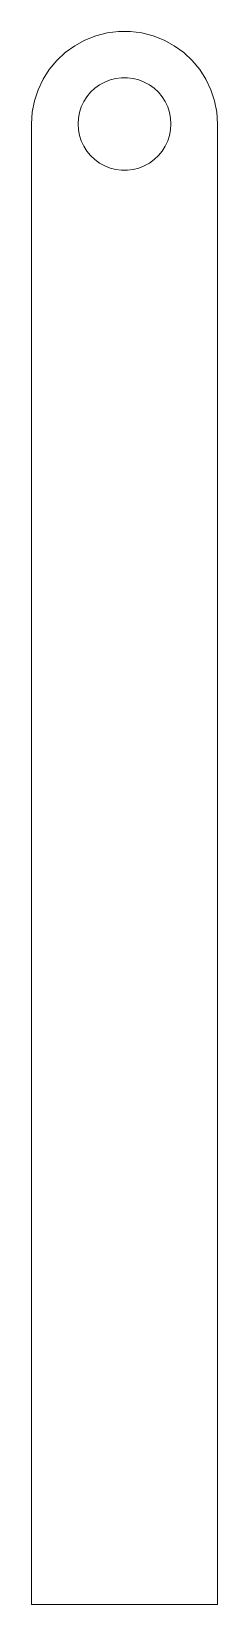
# Model space of a CAD drawing. Header units: millimetres. Extents: x -5.8 to 5.8, y -48.8 to 48.8.
import ezdxf

# ---------------------------------------------------------------- set-up
doc = ezdxf.new("R2010")
doc.units = ezdxf.units.MM
doc.layers.get('0').update_dxf_attribs({"linetype": 'CONTINUOUS', "lineweight": 0})

msp = doc.modelspace()

# ---------------------------------------------------------------- linework, layer by layer
for p, q in [((-3.665, 47.493), (-3.081, 47.917)), ((-3.081, 47.917), (-2.448, 48.265)), ((-2.448, 48.265), (-1.777, 48.531)), ((-1.777, 48.531), (-1.077, 48.711)), ((-1.077, 48.711), (-0.361, 48.801)), ((-0.361, 48.801), (0.361, 48.801)), ((0.361, 48.801), (1.077, 48.711)), ((1.077, 48.711), (1.777, 48.531)), ((1.777, 48.531), (2.448, 48.265)), ((2.448, 48.265), (3.081, 47.917)), ((3.081, 47.917), (3.665, 47.493)), ((-4.652, 46.442), (-4.192, 46.999)), ((-4.192, 46.999), (-3.665, 47.493)), ((3.665, 47.493), (4.192, 46.999)), ((4.192, 46.999), (4.652, 46.442)), ((-5.039, 45.833), (-4.652, 46.442)), ((-0.888, 45.797), (-0.539, 45.887)), ((-0.539, 45.887), (-0.181, 45.932)), ((-0.181, 45.932), (0.181, 45.932)), ((0.181, 45.932), (0.539, 45.887)), ((0.539, 45.887), (0.888, 45.797)), ((4.652, 46.442), (5.039, 45.833)), ((-5.569, 44.492), (-5.346, 45.179)), ((-5.346, 45.179), (-5.039, 45.833)), ((-2.326, 44.752), (-2.096, 45.031)), ((-2.096, 45.031), (-1.833, 45.278)), ((-1.833, 45.278), (-1.541, 45.49)), ((-1.541, 45.49), (-1.224, 45.664)), ((-1.224, 45.664), (-0.888, 45.797)), ((0.888, 45.797), (1.224, 45.664)), ((1.224, 45.664), (1.541, 45.49)), ((1.541, 45.49), (1.833, 45.278)), ((1.833, 45.278), (2.096, 45.031)), ((2.096, 45.031), (2.326, 44.752)), ((5.039, 45.833), (5.346, 45.179)), ((5.346, 45.179), (5.569, 44.492)), ((-5.705, 43.783), (-5.569, 44.492)), ((-2.785, 43.777), (-2.673, 44.121)), ((-2.673, 44.121), (-2.519, 44.448)), ((-2.519, 44.448), (-2.326, 44.752)), ((2.326, 44.752), (2.519, 44.448)), ((2.519, 44.448), (2.673, 44.121)), ((2.673, 44.121), (2.785, 43.777)), ((5.569, 44.492), (5.705, 43.783)), ((-5.75, 43.063), (-5.705, 43.783)), ((-5.75, -48.813), (-5.75, 43.063)), ((-2.875, 43.063), (-2.852, 43.423)), ((-2.852, 42.702), (-2.875, 43.063)), ((-2.852, 43.423), (-2.785, 43.777)), ((2.785, 43.777), (2.852, 43.423)), ((2.852, 43.423), (2.875, 43.063)), ((2.875, 43.063), (2.852, 42.702)), ((5.705, 43.783), (5.75, 43.063)), ((5.75, 43.063), (5.75, -48.813)), ((-2.785, 42.348), (-2.852, 42.702)), ((-2.673, 42.004), (-2.785, 42.348)), ((-2.519, 41.677), (-2.673, 42.004)), ((2.673, 42.004), (2.519, 41.677)), ((2.785, 42.348), (2.673, 42.004)), ((2.852, 42.702), (2.785, 42.348)), ((-2.326, 41.373), (-2.519, 41.677)), ((-2.096, 41.094), (-2.326, 41.373)), ((-1.833, 40.847), (-2.096, 41.094)), ((2.096, 41.094), (1.833, 40.847)), ((2.326, 41.373), (2.096, 41.094)), ((2.519, 41.677), (2.326, 41.373)), ((-1.541, 40.635), (-1.833, 40.847)), ((-1.224, 40.461), (-1.541, 40.635)), ((-0.888, 40.328), (-1.224, 40.461)), ((-0.539, 40.238), (-0.888, 40.328)), ((-0.181, 40.193), (-0.539, 40.238)), ((0.181, 40.193), (-0.181, 40.193)), ((0.539, 40.238), (0.181, 40.193)), ((0.888, 40.328), (0.539, 40.238)), ((1.224, 40.461), (0.888, 40.328)), ((1.541, 40.635), (1.224, 40.461)), ((1.833, 40.847), (1.541, 40.635)), ((5.75, -48.813), (-5.75, -48.813))]:
    msp.add_line(p, q)

doc.saveas('drawing.dxf')
